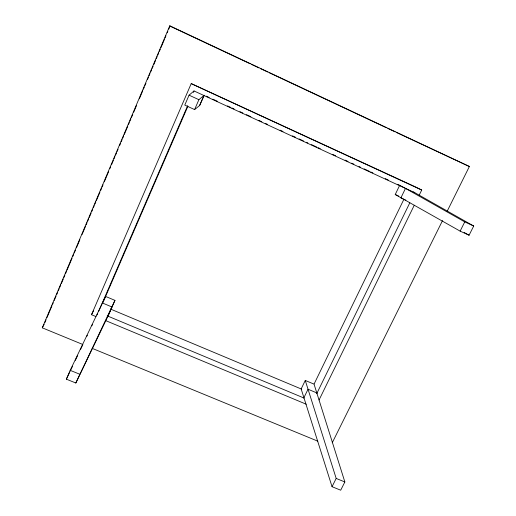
<?xml version="1.0" encoding="UTF-8"?>
<svg xmlns="http://www.w3.org/2000/svg" width="516" height="516" viewBox="0 0 516 516"><rect width="100%" height="100%" fill="white"/><g stroke="black" fill="none" stroke-linecap="round" stroke-linejoin="round"><path stroke-width="0.77" d="M82.502 344.365L42.293 327.828L169.777 25.8L469.373 166.507L447.178 211.231M44.176 324.254L42.293 327.828M44.802 322.771L46.053 319.804M46.995 317.579L52 305.717M52.626 304.234L53.258 302.75M54.193 300.525L56.07 296.074M56.696 294.591L57.637 292.372M58.263 290.889L59.205 288.663M59.83 287.18L60.765 284.955M61.398 283.471L63.274 279.021M63.9 277.537L64.835 275.312M65.468 273.828L66.403 271.603M67.028 270.12L72.04 258.258M72.666 256.775L73.601 254.549M74.233 253.066L75.484 250.099M76.42 247.874L79.864 239.721M82.057 234.528L85.501 226.369M86.127 224.886L87.069 222.66M87.694 221.177L88.629 218.958M89.255 217.475L91.139 213.024M91.764 211.541L92.699 209.315M93.325 207.832L94.267 205.607M94.892 204.123L95.834 201.898M96.46 200.414L99.904 192.262M100.53 190.778L101.465 188.553M102.091 187.069L103.032 184.844M104.284 181.877L108.67 171.493M109.921 168.532L110.547 167.049M111.488 164.823L113.365 160.373M113.991 158.889L114.926 156.664M115.558 155.181L116.493 152.955M117.119 151.472L118.061 149.247M119.628 145.544L120.563 143.319M121.189 141.835L122.131 139.61M122.756 138.127L123.698 135.901M124.324 134.418L127.762 126.259M128.394 124.775L129.329 122.55M129.955 121.073L130.896 118.848M131.522 117.364L132.773 114.397M133.715 112.172L136.534 105.496M139.346 98.82L142.79 90.668M143.416 89.184L144.357 86.959M144.983 85.475L145.925 83.25M147.486 79.541L148.427 77.316M149.053 75.833L149.995 73.607M150.62 72.124L151.556 69.905M152.181 68.422L153.123 66.196M153.749 64.713L155.626 60.262M156.251 58.779L157.193 56.554M157.819 55.07L158.76 52.845M159.386 51.361L160.321 49.136M160.947 47.653L164.391 39.5M165.017 38.016L165.959 35.791M167.21 32.824L167.835 31.341M168.777 29.115L170.028 26.148L169.777 25.8M95.97 316.566L91.506 314.708L191.21 83.598L415.419 186.889L421.707 190.036L419.231 195.106M66.371 379.176L70.189 370.34L105.593 296.436L114.965 300.377L107.973 316.166L75.82 383.001L66.371 379.176L69.467 372.694M399.694 185.289L395.23 194.513L460.13 231.129L469.076 235.225L473.707 226.021L414.761 192.661L194.022 90.945L189.062 95.17L184.78 105.09L194.596 109.579L199.602 105.548L204.233 95.208L198.892 99.691L194.596 109.579M98.633 311.425L187.618 105.741M193.377 92.422L194.022 90.945M103 302.428L187.895 106.251M75.82 383.001L114.965 300.377M107.973 316.166L111.966 306.988L102.303 302.931M199.602 105.548L203.962 95.525M70.15 371.249L72.556 366.205M75.304 360.432L77.71 355.389M80.457 349.622L82.863 344.578M86.643 336.645L87.333 335.207M91.796 325.835L92.487 324.39M96.95 315.018L97.64 313.58M305.266 380.447L301.157 388.941L332.046 486.698L340.702 490.2L344.856 481.957L314.038 384.136L305.266 380.447L336.187 478.435L332.046 486.698M303.789 397.952L308.026 389.225L317.05 393.011M400.339 185.631L405.499 188.392L400.887 197.899L405.866 200.182M314.134 383.936L403.764 199.557M316.682 393.76L409.827 202.788M319.069 399.971L414.271 205.239M332.246 442.767L442.522 220.603M460.13 231.129L464.748 221.906L405.499 188.392M91.506 314.708L93.673 310.606M469.373 166.507L396.552 132.528M70.189 370.34L79.651 374.184M336.187 478.435L344.856 481.957M92.183 348.352L317.798 441.167M105.625 320.591L306.259 404.222M110.65 309.116L301.737 389.187M107.231 315.856L303.898 397.997M395.23 194.513L398.681 196.099M206.29 96.157L209.212 97.498M212.863 99.182L217.249 101.207M227.479 105.922L230.4 107.264M231.865 107.941L234.051 108.947M239.901 111.643L242.823 112.991M246.474 114.675L250.86 116.693M258.897 120.402L261.818 121.744M265.476 123.427L267.662 124.44M280.085 130.167L283.007 131.509M292.507 135.889L295.429 137.237M299.087 138.92L303.466 140.939M306.388 142.287L307.852 142.958M311.503 144.641L316.618 147.002M318.082 147.673L320.275 148.685M332.697 154.413L335.619 155.755M345.114 160.134L348.042 161.482M351.693 163.166L353.886 164.178M359.001 166.533L360.458 167.203M364.115 168.887L369.23 171.248M370.688 171.918L372.881 172.931M385.304 178.652L388.226 180M397.726 184.38L399.919 185.392M189.062 95.17L198.892 99.691M464.748 221.906L473.707 226.021M191.21 83.598L421.707 190.036M170.028 26.148L250.15 63.778M251.608 64.461L258.89 67.88M260.348 68.564L267.63 71.988M269.088 72.672L386.355 127.742M387.813 128.426L395.095 131.844M413.413 191.939L414.761 192.661M464.161 232.471L469.076 235.225"/></g></svg>
